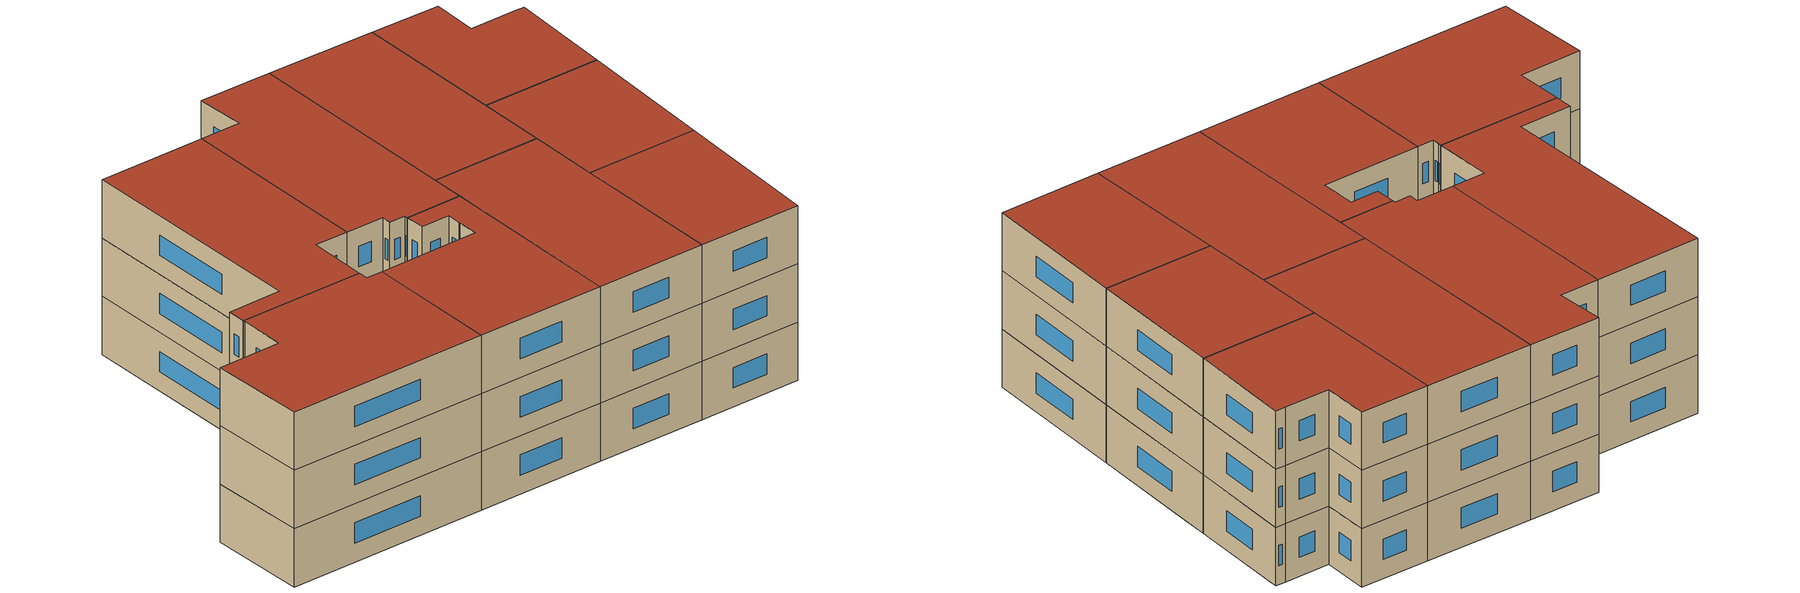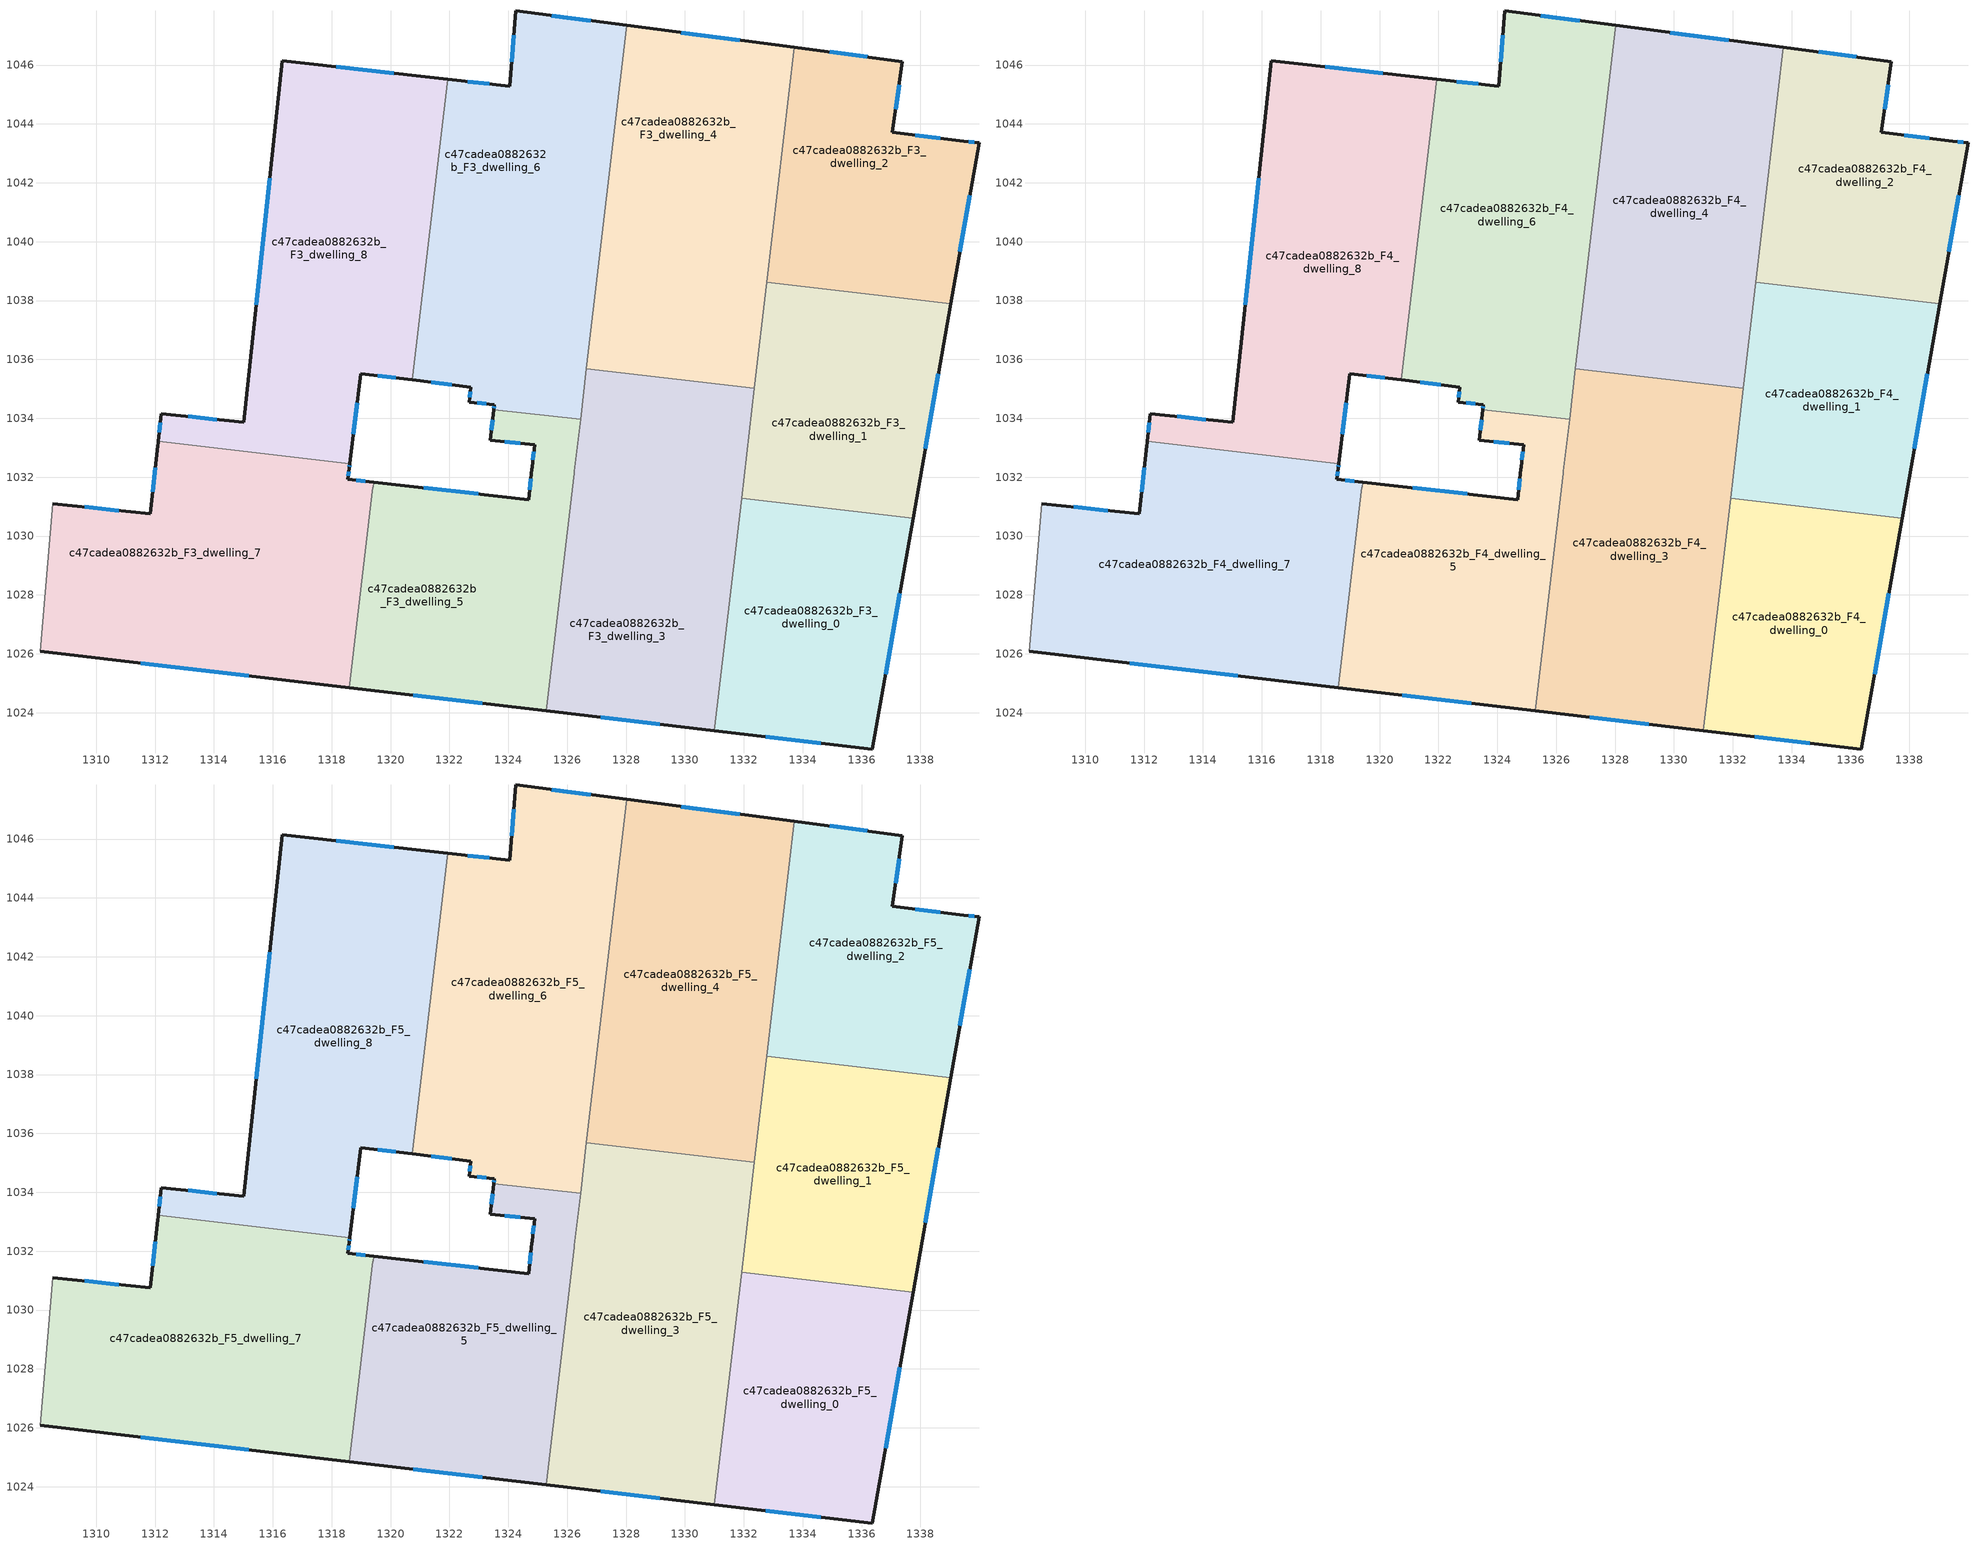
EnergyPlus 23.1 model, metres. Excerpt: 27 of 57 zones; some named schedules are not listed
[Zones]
c47cadea0882632b_F3_dwelling_0
 floor to c47cadea0882632b_F2_dwelling_6 (EU_floor_Construction): 1337.65,1030.04 1336.47,1023.31 1331.38,1026.68 1331.91,1031.17 z9
 floor to c47cadea0882632b_F2_dwelling_5 (EU_floor_Construction): 1336.47,1023.31 1336.37,1022.76 1331,1023.39 1331.38,1026.68 z9
 floor adiabatic (EU_floor_Construction): 1337.75,1030.61 1337.65,1030.04 1331.91,1031.17 1331.92,1031.29 z9
 wall outside (EU_wall_Construction): 1331,1023.39 1336.37,1022.76 1337.75,1030.61 z9:12
 wall to c47cadea0882632b_F3_dwelling_1 (EU_wall_Construction): 1337.75,1030.61 1331.92,1031.29 z9:12
 wall to c47cadea0882632b_F3_dwelling_3 (EU_wall_Construction): 1331.92,1031.29 1331,1023.39 z9:12
 window (EU_Window_Construction): 1336.82,1025.31 1337.3,1028.06 / 1332.74,1023.19 1334.62,1022.97 z9.98:11.02
c47cadea0882632b_F3_dwelling_1
 floor adiabatic (EU_floor_Construction): 1338.81,1036.63 1337.75,1030.61 1331.92,1031.29 1332.4,1035.38 z9
 floor to c47cadea0882632b_F2_dwelling_8 (EU_floor_Construction): 1339.03,1037.89 1338.81,1036.63 1332.4,1035.38 1332.78,1038.62 z9
 wall outside (EU_wall_Construction): 1337.75,1030.61 1339.03,1037.88 z9:12
 wall to c47cadea0882632b_F3_dwelling_2 (EU_wall_Construction): 1339.03,1037.88 1332.78,1038.62 z9:12
 wall to c47cadea0882632b_F3_dwelling_4 (EU_wall_Construction): 1332.78,1038.62 1332.36,1035.02 z9:12
 wall to c47cadea0882632b_F3_dwelling_3 (EU_wall_Construction): 1332.36,1035.02 1331.92,1031.29 z9:12
 window (EU_Window_Construction): 1338.16,1032.97 1338.61,1035.52 z9.98:11.02
c47cadea0882632b_F3_dwelling_2
 floor to c47cadea0882632b_F2_dwelling_9 (EU_floor_Construction): 1337.39,1046.12 1337.04,1043.72 1339.47,1043.42 1339.99,1043.36 1339.95,1043.13 1332.87,1039.35 1333.52,1044.93 1335.06,1046.43 z9
 floor to c47cadea0882632b_F2_dwelling_8 (EU_floor_Construction): 1339.95,1043.13 1339.03,1037.89 1332.78,1038.62 1332.87,1039.35 z9
 floor to c47cadea0882632b_F2_dwelling_0 (EU_floor_Construction): 1335.06,1046.43 1333.52,1044.93 1333.72,1046.6 z9
 wall outside (EU_wall_Construction): 1339.03,1037.88 1339.99,1043.36 1339.47,1043.42 1337.04,1043.72 1337.39,1046.12 1333.72,1046.6 z9:12
 wall to c47cadea0882632b_F3_dwelling_4 (EU_wall_Construction): 1333.72,1046.6 1332.78,1038.62 z9:12
 window (EU_Window_Construction): 1339.34,1039.67 1339.68,1041.58 / 1336.2,1046.28 1334.91,1046.45 / 1337.15,1044.5 1337.28,1045.34 / 1338.68,1043.52 1337.83,1043.62 / 1339.82,1043.38 1339.64,1043.4 z9.98:11.02
c47cadea0882632b_F3_dwelling_3
 floor to c47cadea0882632b_F2_dwelling_5 (EU_floor_Construction): 1331.38,1026.68 1331,1023.39 1325.29,1024.06 1326.01,1030.23 z9
 floor to c47cadea0882632b_F2_dwelling_6 (EU_floor_Construction): 1331.91,1031.17 1331.38,1026.68 1326.01,1030.23 1326.26,1032.29 z9
 floor to c47cadea0882632b_F2_dwelling_7 (EU_floor_Construction): 1332.36,1035.02 1331.91,1031.17 1326.26,1032.29 1326.48,1034.22 1331.23,1035.15 z9
 floor to c47cadea0882632b_F2_dwelling_8 (EU_floor_Construction): 1331.23,1035.15 1326.48,1034.22 1326.65,1035.69 z9
 wall outside (EU_wall_Construction): 1325.29,1024.06 1331,1023.39 z9:12
 wall to c47cadea0882632b_F3_dwelling_4 (EU_wall_Construction): 1332.36,1035.02 1326.65,1035.69 z9:12
 wall to c47cadea0882632b_F3_dwelling_5 (EU_wall_Construction): 1326.45,1033.96 1326.25,1032.2 1326.24,1032.13 1325.29,1024.06 z9:12
 wall to c47cadea0882632b_F3_dwelling_6 (EU_wall_Construction): 1326.65,1035.69 1326.45,1033.97 z9:12
 window (EU_Window_Construction): 1327.15,1023.85 1329.14,1023.61 z9.98:11.02
c47cadea0882632b_F3_dwelling_4
 floor to c47cadea0882632b_F2_dwelling_0 (EU_floor_Construction): 1333.72,1046.6 1333.52,1044.93 1327,1038.61 1328.02,1047.35 z9
 floor to c47cadea0882632b_F2_dwelling_9 (EU_floor_Construction): 1333.52,1044.93 1332.87,1039.35 1326.7,1036.04 1327,1038.61 z9
 floor adiabatic (EU_floor_Construction): 1332.4,1035.38 1332.36,1035.02 1331.23,1035.15 z9
 floor to c47cadea0882632b_F2_dwelling_8 (EU_floor_Construction): 1332.87,1039.35 1332.4,1035.38 1331.23,1035.15 1326.65,1035.69 1326.7,1036.04 z9
 wall outside (EU_wall_Construction): 1333.72,1046.6 1328.02,1047.35 z9:12
 wall to c47cadea0882632b_F3_dwelling_6 (EU_wall_Construction): 1328.02,1047.35 1326.65,1035.69 z9:12
 window (EU_Window_Construction): 1331.87,1046.84 1329.88,1047.11 z9.98:11.02
c47cadea0882632b_F3_dwelling_5
 floor to c47cadea0882632b_F2_dwelling_4 (EU_floor_Construction): 1322.06,1031.53 1324.66,1024.14 1318.6,1024.85 1319.42,1031.83 z9
 floor to c47cadea0882632b_F2_dwelling_5 (EU_floor_Construction): 1326.01,1030.23 1325.29,1024.06 1324.66,1024.14 1322.06,1031.53 1324.45,1031.27 z9
 floor to c47cadea0882632b_F2_dwelling_6 (EU_floor_Construction): 1326.26,1032.29 1326.01,1030.23 1324.45,1031.27 1324.69,1031.24 1324.8,1032.29 1324.81,1032.33 1324.81,1032.36 1324.83,1032.58 z9
 floor to c47cadea0882632b_F2_dwelling_8 (EU_floor_Construction): 1325.62,1034.06 1323.43,1033.63 1323.5,1034.29 z9
 floor adiabatic (EU_floor_Construction): 1326.45,1033.96 1326.25,1032.2 1326.24,1032.13 1326.26,1032.29 1324.83,1032.58 1324.89,1033.1 1323.39,1033.26 1323.5,1034.29 1323.43,1033.63 1325.62,1034.06 z9
 wall outside (EU_wall_Construction): 1323.5,1034.29 1323.39,1033.26 1324.89,1033.1 1324.81,1032.36 1324.81,1032.33 1324.8,1032.29 1324.69,1031.24 1319.42,1031.83 / 1318.6,1024.85 1325.29,1024.06 z9:12
 wall to c47cadea0882632b_F3_dwelling_6 (EU_wall_Construction): 1326.45,1033.96 1323.5,1034.29 z9:12
 wall to c47cadea0882632b_F3_dwelling_7 (EU_wall_Construction): 1319.42,1031.83 1319.4,1031.66 1318.6,1024.85 z9:12
 window (EU_Window_Construction): 1324.86,1032.86 1324.84,1032.6 / 1323.88,1033.21 1324.4,1033.15 / 1323.46,1033.95 1323.43,1033.6 / 1320.78,1024.59 1323.12,1024.32 / 1322.98,1031.43 1321.14,1031.64 / 1324.77,1031.95 1324.73,1031.58 z9.98:11.02
c47cadea0882632b_F3_dwelling_6
 floor to c47cadea0882632b_F2_dwelling_1 (EU_floor_Construction): 1327.77,1047.38 1322.3,1035.12 1321.08,1035.27 1320.86,1036.38 1321.94,1045.52 1324.04,1045.28 1324.25,1047.84 z9
 floor to c47cadea0882632b_F2_dwelling_9 (EU_floor_Construction): 1327,1038.61 1326.7,1036.04 1323.51,1034.34 1323.52,1034.46 1322.8,1034.54 z9
 floor to c47cadea0882632b_F2_dwelling_2 (EU_floor_Construction): 1320.86,1036.38 1321.08,1035.27 1320.74,1035.31 z9
 floor to c47cadea0882632b_F2_dwelling_8 (EU_floor_Construction): 1326.7,1036.04 1326.48,1034.22 1325.62,1034.06 1323.5,1034.29 1323.51,1034.34 z9
 floor to c47cadea0882632b_F2_dwelling_0 (EU_floor_Construction): 1328.02,1047.35 1327,1038.61 1322.8,1034.54 1322.67,1034.55 1322.73,1035.06 1322.3,1035.12 1327.77,1047.38 z9
 floor adiabatic (EU_floor_Construction): 1326.48,1034.22 1326.45,1033.97 1325.62,1034.06 z9
 wall outside (EU_wall_Construction): 1328.02,1047.35 1324.25,1047.84 1324.04,1045.28 1321.94,1045.52 / 1320.74,1035.31 1322.73,1035.06 1322.67,1034.55 1323.52,1034.46 1323.5,1034.29 z9:12
 wall to c47cadea0882632b_F3_dwelling_8 (EU_wall_Construction): 1321.94,1045.52 1320.74,1035.31 z9:12
 window (EU_Window_Construction): 1324.18,1047.01 1324.11,1046.11 / 1326.8,1047.51 1325.48,1047.68 / 1323.51,1034.41 1323.51,1034.34 / 1322.95,1034.52 1323.24,1034.49 / 1322.71,1034.9 1322.69,1034.72 / 1321.39,1035.23 1322.08,1035.14 / 1323.36,1045.36 1322.62,1045.44 z9.98:11.02
c47cadea0882632b_F3_dwelling_7
 floor to c47cadea0882632b_F2_dwelling_3 (EU_floor_Construction): 1318.61,1032.45 1318.41,1030.82 1311.88,1025.64 1308.09,1026.08 1308.53,1031.1 1311.84,1030.75 1312.1,1033.18 1312.11,1033.22 z9
 floor to c47cadea0882632b_F2_dwelling_4 (EU_floor_Construction): 1319.42,1031.83 1318.6,1024.85 1311.88,1025.64 1318.42,1030.83 1318.55,1031.92 z9
 wall outside (EU_wall_Construction): 1312.11,1033.22 1312.1,1033.17 1312.09,1033.07 1311.84,1030.75 1308.53,1031.1 / 1319.42,1031.83 1318.55,1031.92 1318.6,1032.3 1318.61,1032.45 / 1308.09,1026.08 1318.6,1024.85 z9:12
 wall to c47cadea0882632b_F3_dwelling_8 (EU_wall_Construction): 1318.61,1032.45 1312.11,1033.22 z9:12
 wall adiabatic (EU_wall_Construction): 1308.53,1031.1 1308.09,1026.08 z9:12
 window (EU_Window_Construction): 1318.6,1032.35 1318.61,1032.41 / 1318.57,1032.05 1318.58,1032.18 / 1319.14,1031.86 1318.83,1031.89 / 1311.51,1025.68 1315.18,1025.25 / 1310.76,1030.87 1309.61,1030.99 / 1312.01,1032.32 1311.92,1031.51 z9.98:11.02
c47cadea0882632b_F3_dwelling_8
 floor to c47cadea0882632b_F2_dwelling_2 (EU_floor_Construction): 1319.06,1045.84 1320.86,1036.38 1320.74,1035.31 1318.99,1035.52 1318.73,1033.39 1314.98,1033.59 1315.01,1033.87 1316.32,1046.15 z9
 floor to c47cadea0882632b_F2_dwelling_1 (EU_floor_Construction): 1321.94,1045.52 1320.86,1036.38 1319.06,1045.84 z9
 floor to c47cadea0882632b_F2_dwelling_3 (EU_floor_Construction): 1318.73,1033.39 1318.61,1032.45 1312.11,1033.22 1312.21,1034.16 1315.01,1033.86 1314.98,1033.59 z9
 wall outside (EU_wall_Construction): 1321.94,1045.52 1316.32,1046.15 1315.01,1033.86 1312.21,1034.16 1312.11,1033.22 / 1318.61,1032.45 1318.99,1035.52 1320.74,1035.31 z9:12
 window (EU_Window_Construction): 1314.1,1033.96 1313.12,1034.06 / 1315.89,1042.16 1315.44,1037.86 / 1320.11,1045.73 1318.15,1045.95 / 1319.56,1035.45 1320.17,1035.38 / 1318.74,1033.45 1318.87,1034.52 / 1312.18,1033.86 1312.14,1033.52 z9.98:11.02
c47cadea0882632b_F4_dwelling_0
 floor to c47cadea0882632b_F3_dwelling_0 (EU_floor_Construction): 1337.75,1030.61 1336.37,1022.76 1331,1023.39 1331.92,1031.29 z12
 wall outside (EU_wall_Construction): 1331,1023.39 1336.37,1022.76 1337.75,1030.61 z12:15
 wall to c47cadea0882632b_F4_dwelling_1 (EU_wall_Construction): 1337.75,1030.61 1331.92,1031.29 z12:15
 wall to c47cadea0882632b_F4_dwelling_3 (EU_wall_Construction): 1331.92,1031.29 1331,1023.39 z12:15
 window (EU_Window_Construction): 1336.82,1025.31 1337.3,1028.06 / 1332.74,1023.19 1334.62,1022.97 z12.98:14.02
c47cadea0882632b_F4_dwelling_1
 floor to c47cadea0882632b_F3_dwelling_1 (EU_floor_Construction): 1339.03,1037.88 1337.75,1030.61 1331.92,1031.29 1332.78,1038.62 z12
 wall outside (EU_wall_Construction): 1337.75,1030.61 1339.03,1037.88 z12:15
 wall to c47cadea0882632b_F4_dwelling_2 (EU_wall_Construction): 1339.03,1037.88 1332.78,1038.62 z12:15
 wall to c47cadea0882632b_F4_dwelling_4 (EU_wall_Construction): 1332.78,1038.62 1332.36,1035.02 z12:15
 wall to c47cadea0882632b_F4_dwelling_3 (EU_wall_Construction): 1332.36,1035.02 1331.92,1031.29 z12:15
 window (EU_Window_Construction): 1338.16,1032.97 1338.61,1035.52 z12.98:14.02
c47cadea0882632b_F4_dwelling_2
 floor to c47cadea0882632b_F3_dwelling_2 (EU_floor_Construction): 1337.39,1046.12 1337.04,1043.72 1339.47,1043.42 1339.99,1043.36 1339.03,1037.88 1332.78,1038.62 1333.72,1046.6 z12
 wall outside (EU_wall_Construction): 1339.03,1037.88 1339.99,1043.36 1339.47,1043.42 1337.04,1043.72 1337.39,1046.12 1333.72,1046.6 z12:15
 wall to c47cadea0882632b_F4_dwelling_4 (EU_wall_Construction): 1333.72,1046.6 1332.78,1038.62 z12:15
 window (EU_Window_Construction): 1339.34,1039.67 1339.68,1041.58 / 1336.2,1046.28 1334.91,1046.45 / 1337.15,1044.5 1337.28,1045.34 / 1338.68,1043.52 1337.83,1043.62 / 1339.82,1043.38 1339.64,1043.4 z12.98:14.02
c47cadea0882632b_F4_dwelling_3
 floor to c47cadea0882632b_F3_dwelling_3 (EU_floor_Construction): 1332.36,1035.02 1331,1023.39 1325.29,1024.06 1326.65,1035.69 z12
 wall outside (EU_wall_Construction): 1325.29,1024.06 1331,1023.39 z12:15
 wall to c47cadea0882632b_F4_dwelling_4 (EU_wall_Construction): 1332.36,1035.02 1326.65,1035.69 z12:15
 wall to c47cadea0882632b_F4_dwelling_5 (EU_wall_Construction): 1326.45,1033.96 1326.25,1032.2 1326.24,1032.13 1325.29,1024.06 z12:15
 wall to c47cadea0882632b_F4_dwelling_6 (EU_wall_Construction): 1326.65,1035.69 1326.45,1033.97 z12:15
 window (EU_Window_Construction): 1327.15,1023.85 1329.14,1023.61 z12.98:14.02
c47cadea0882632b_F4_dwelling_4
 floor to c47cadea0882632b_F3_dwelling_4 (EU_floor_Construction): 1333.72,1046.6 1332.36,1035.02 1326.65,1035.69 1328.02,1047.35 z12
 wall outside (EU_wall_Construction): 1333.72,1046.6 1328.02,1047.35 z12:15
 wall to c47cadea0882632b_F4_dwelling_6 (EU_wall_Construction): 1328.02,1047.35 1326.65,1035.69 z12:15
 window (EU_Window_Construction): 1331.87,1046.84 1329.88,1047.11 z12.98:14.02
c47cadea0882632b_F4_dwelling_5
 floor to c47cadea0882632b_F3_dwelling_5 (EU_floor_Construction): 1326.45,1033.96 1326.25,1032.2 1326.24,1032.13 1325.29,1024.06 1318.6,1024.85 1319.42,1031.83 1324.69,1031.24 1324.8,1032.29 1324.81,1032.33 1324.81,1032.36 1324.89,1033.1 1323.39,1033.26 1323.5,1034.29 z12
 wall outside (EU_wall_Construction): 1323.5,1034.29 1323.39,1033.26 1324.89,1033.1 1324.81,1032.36 1324.81,1032.33 1324.8,1032.29 1324.69,1031.24 1319.42,1031.83 / 1318.6,1024.85 1325.29,1024.06 z12:15
 wall to c47cadea0882632b_F4_dwelling_6 (EU_wall_Construction): 1326.45,1033.96 1323.5,1034.29 z12:15
 wall to c47cadea0882632b_F4_dwelling_7 (EU_wall_Construction): 1319.42,1031.83 1319.4,1031.66 1318.6,1024.85 z12:15
 window (EU_Window_Construction): 1324.86,1032.86 1324.84,1032.6 / 1323.88,1033.21 1324.4,1033.15 / 1323.46,1033.95 1323.43,1033.6 / 1320.78,1024.59 1323.12,1024.32 / 1322.98,1031.43 1321.14,1031.64 / 1324.77,1031.95 1324.73,1031.58 z12.98:14.02
c47cadea0882632b_F4_dwelling_6
 floor to c47cadea0882632b_F3_dwelling_6 (EU_floor_Construction): 1328.02,1047.35 1326.45,1033.96 1323.5,1034.29 1323.52,1034.46 1322.67,1034.55 1322.73,1035.06 1320.74,1035.31 1321.94,1045.52 1324.04,1045.28 1324.25,1047.84 z12
 wall outside (EU_wall_Construction): 1328.02,1047.35 1324.25,1047.84 1324.04,1045.28 1321.94,1045.52 / 1320.74,1035.31 1322.73,1035.06 1322.67,1034.55 1323.52,1034.46 1323.5,1034.29 z12:15
 wall to c47cadea0882632b_F4_dwelling_8 (EU_wall_Construction): 1321.94,1045.52 1320.74,1035.31 z12:15
 window (EU_Window_Construction): 1324.18,1047.01 1324.11,1046.11 / 1326.8,1047.51 1325.48,1047.68 / 1323.51,1034.41 1323.51,1034.34 / 1322.95,1034.52 1323.24,1034.49 / 1322.71,1034.9 1322.69,1034.72 / 1321.39,1035.23 1322.08,1035.14 / 1323.36,1045.36 1322.62,1045.44 z12.98:14.02
c47cadea0882632b_F4_dwelling_7
 floor to c47cadea0882632b_F3_dwelling_7 (EU_floor_Construction): 1318.61,1032.45 1318.6,1032.3 1318.55,1031.92 1319.42,1031.83 1319.4,1031.66 1318.6,1024.85 1308.09,1026.08 1308.53,1031.1 1311.84,1030.75 1312.09,1033.07 1312.1,1033.17 1312.11,1033.22 z12
 wall outside (EU_wall_Construction): 1312.11,1033.22 1312.1,1033.17 1312.09,1033.07 1311.84,1030.75 1308.53,1031.1 / 1319.42,1031.83 1318.55,1031.92 1318.6,1032.3 1318.61,1032.45 / 1308.09,1026.08 1318.6,1024.85 z12:15
 wall to c47cadea0882632b_F4_dwelling_8 (EU_wall_Construction): 1318.61,1032.45 1312.11,1033.22 z12:15
 wall adiabatic (EU_wall_Construction): 1308.53,1031.1 1308.09,1026.08 z12:15
 window (EU_Window_Construction): 1318.6,1032.35 1318.61,1032.41 / 1318.57,1032.05 1318.58,1032.18 / 1319.14,1031.86 1318.83,1031.89 / 1311.51,1025.68 1315.18,1025.25 / 1310.76,1030.87 1309.61,1030.99 / 1312.01,1032.32 1311.92,1031.51 z12.98:14.02
c47cadea0882632b_F4_dwelling_8
 floor to c47cadea0882632b_F3_dwelling_8 (EU_floor_Construction): 1321.94,1045.52 1320.74,1035.31 1318.99,1035.52 1318.61,1032.45 1312.11,1033.22 1312.21,1034.16 1315.01,1033.86 1316.32,1046.15 z12
 wall outside (EU_wall_Construction): 1321.94,1045.52 1316.32,1046.15 1315.01,1033.86 1312.21,1034.16 1312.11,1033.22 / 1318.61,1032.45 1318.99,1035.52 1320.74,1035.31 z12:15
 window (EU_Window_Construction): 1314.1,1033.96 1313.12,1034.06 / 1315.89,1042.16 1315.44,1037.86 / 1320.11,1045.73 1318.15,1045.95 / 1319.56,1035.45 1320.17,1035.38 / 1318.74,1033.45 1318.87,1034.52 / 1312.18,1033.86 1312.14,1033.52 z12.98:14.02
c47cadea0882632b_F5_dwelling_0
 floor to c47cadea0882632b_F4_dwelling_0 (EU_floor_Construction): 1337.75,1030.61 1336.37,1022.76 1331,1023.39 1331.92,1031.29 z15
 wall outside (EU_wall_Construction): 1331,1023.39 1336.37,1022.76 1337.75,1030.61 z15:18
 wall to c47cadea0882632b_F5_dwelling_1 (EU_wall_Construction): 1337.75,1030.61 1331.92,1031.29 z15:18
 wall to c47cadea0882632b_F5_dwelling_3 (EU_wall_Construction): 1331.92,1031.29 1331,1023.39 z15:18
 window (EU_Window_Construction): 1336.82,1025.31 1337.3,1028.06 / 1332.74,1023.19 1334.62,1022.97 z15.98:17.02
 roof outside (EU_roof_Construction): 1336.37,1022.76 1337.75,1030.61 1331.92,1031.29 1331,1023.39 z18
c47cadea0882632b_F5_dwelling_1
 floor to c47cadea0882632b_F4_dwelling_1 (EU_floor_Construction): 1339.03,1037.88 1337.75,1030.61 1331.92,1031.29 1332.78,1038.62 z15
 wall outside (EU_wall_Construction): 1337.75,1030.61 1339.03,1037.88 z15:18
 wall to c47cadea0882632b_F5_dwelling_2 (EU_wall_Construction): 1339.03,1037.88 1332.78,1038.62 z15:18
 wall to c47cadea0882632b_F5_dwelling_4 (EU_wall_Construction): 1332.78,1038.62 1332.36,1035.02 z15:18
 wall to c47cadea0882632b_F5_dwelling_3 (EU_wall_Construction): 1332.36,1035.02 1331.92,1031.29 z15:18
 window (EU_Window_Construction): 1338.16,1032.97 1338.61,1035.52 z15.98:17.02
 roof outside (EU_roof_Construction): 1337.75,1030.61 1339.03,1037.88 1332.78,1038.62 1331.92,1031.29 z18
c47cadea0882632b_F5_dwelling_2
 floor to c47cadea0882632b_F4_dwelling_2 (EU_floor_Construction): 1337.39,1046.12 1337.04,1043.72 1339.47,1043.42 1339.99,1043.36 1339.03,1037.88 1332.78,1038.62 1333.72,1046.6 z15
 wall outside (EU_wall_Construction): 1339.03,1037.88 1339.99,1043.36 1339.47,1043.42 1337.04,1043.72 1337.39,1046.12 1333.72,1046.6 z15:18
 wall to c47cadea0882632b_F5_dwelling_4 (EU_wall_Construction): 1333.72,1046.6 1332.78,1038.62 z15:18
 window (EU_Window_Construction): 1339.34,1039.67 1339.68,1041.58 / 1336.2,1046.28 1334.91,1046.45 / 1337.15,1044.5 1337.28,1045.34 / 1338.68,1043.52 1337.83,1043.62 / 1339.82,1043.38 1339.64,1043.4 z15.98:17.02
 roof outside (EU_roof_Construction): 1339.03,1037.88 1339.99,1043.36 1339.47,1043.42 1337.04,1043.72 1337.39,1046.12 1333.72,1046.6 1332.78,1038.62 z18
c47cadea0882632b_F5_dwelling_3
 floor to c47cadea0882632b_F4_dwelling_3 (EU_floor_Construction): 1332.36,1035.02 1331,1023.39 1325.29,1024.06 1326.65,1035.69 z15
 wall outside (EU_wall_Construction): 1325.29,1024.06 1331,1023.39 z15:18
 wall to c47cadea0882632b_F5_dwelling_4 (EU_wall_Construction): 1332.36,1035.02 1326.65,1035.69 z15:18
 wall to c47cadea0882632b_F5_dwelling_5 (EU_wall_Construction): 1326.45,1033.96 1326.25,1032.2 1326.24,1032.13 1325.29,1024.06 z15:18
 wall to c47cadea0882632b_F5_dwelling_6 (EU_wall_Construction): 1326.65,1035.69 1326.45,1033.97 z15:18
 window (EU_Window_Construction): 1327.15,1023.85 1329.14,1023.61 z15.98:17.02
 roof outside (EU_roof_Construction): 1331,1023.39 1332.36,1035.02 1326.65,1035.69 1325.29,1024.06 z18
c47cadea0882632b_F5_dwelling_4
 floor to c47cadea0882632b_F4_dwelling_4 (EU_floor_Construction): 1333.72,1046.6 1332.36,1035.02 1326.65,1035.69 1328.02,1047.35 z15
 wall outside (EU_wall_Construction): 1333.72,1046.6 1328.02,1047.35 z15:18
 wall to c47cadea0882632b_F5_dwelling_6 (EU_wall_Construction): 1328.02,1047.35 1326.65,1035.69 z15:18
 window (EU_Window_Construction): 1331.87,1046.84 1329.88,1047.11 z15.98:17.02
 roof outside (EU_roof_Construction): 1332.36,1035.02 1333.72,1046.6 1328.02,1047.35 1326.65,1035.69 z18
c47cadea0882632b_F5_dwelling_5
 floor to c47cadea0882632b_F4_dwelling_5 (EU_floor_Construction): 1326.45,1033.96 1326.25,1032.2 1326.24,1032.13 1325.29,1024.06 1318.6,1024.85 1319.42,1031.83 1324.69,1031.24 1324.8,1032.29 1324.81,1032.33 1324.81,1032.36 1324.89,1033.1 1323.39,1033.26 1323.5,1034.29 z15
 wall outside (EU_wall_Construction): 1323.5,1034.29 1323.39,1033.26 1324.89,1033.1 1324.81,1032.36 1324.81,1032.33 1324.8,1032.29 1324.69,1031.24 1319.42,1031.83 / 1318.6,1024.85 1325.29,1024.06 z15:18
 wall to c47cadea0882632b_F5_dwelling_6 (EU_wall_Construction): 1326.45,1033.96 1323.5,1034.29 z15:18
 wall to c47cadea0882632b_F5_dwelling_7 (EU_wall_Construction): 1319.42,1031.83 1319.4,1031.66 1318.6,1024.85 z15:18
 window (EU_Window_Construction): 1324.86,1032.86 1324.84,1032.6 / 1323.88,1033.21 1324.4,1033.15 / 1323.46,1033.95 1323.43,1033.6 / 1320.78,1024.59 1323.12,1024.32 / 1322.98,1031.43 1321.14,1031.64 / 1324.77,1031.95 1324.73,1031.58 z15.98:17.02
 roof outside (EU_roof_Construction): 1325.29,1024.06 1326.24,1032.13 1326.25,1032.2 1326.45,1033.96 1323.5,1034.29 1323.39,1033.26 1324.89,1033.1 1324.81,1032.36 1324.81,1032.33 1324.8,1032.29 1324.69,1031.24 1319.42,1031.83 1318.6,1024.85 z18
c47cadea0882632b_F5_dwelling_6
 floor to c47cadea0882632b_F4_dwelling_6 (EU_floor_Construction): 1328.02,1047.35 1326.45,1033.96 1323.5,1034.29 1323.52,1034.46 1322.67,1034.55 1322.73,1035.06 1320.74,1035.31 1321.94,1045.52 1324.04,1045.28 1324.25,1047.84 z15
 wall outside (EU_wall_Construction): 1328.02,1047.35 1324.25,1047.84 1324.04,1045.28 1321.94,1045.52 / 1320.74,1035.31 1322.73,1035.06 1322.67,1034.55 1323.52,1034.46 1323.5,1034.29 z15:18
 wall to c47cadea0882632b_F5_dwelling_8 (EU_wall_Construction): 1321.94,1045.52 1320.74,1035.31 z15:18
 window (EU_Window_Construction): 1324.18,1047.01 1324.11,1046.11 / 1326.8,1047.51 1325.48,1047.68 / 1323.51,1034.41 1323.51,1034.34 / 1322.95,1034.52 1323.24,1034.49 / 1322.71,1034.9 1322.69,1034.72 / 1321.39,1035.23 1322.08,1035.14 / 1323.36,1045.36 1322.62,1045.44 z15.98:17.02
 roof outside (EU_roof_Construction): 1326.45,1033.96 1328.02,1047.35 1324.25,1047.84 1324.04,1045.28 1321.94,1045.52 1320.74,1035.31 1322.73,1035.06 1322.67,1034.55 1323.52,1034.46 1323.5,1034.29 z18
c47cadea0882632b_F5_dwelling_7
 floor to c47cadea0882632b_F4_dwelling_7 (EU_floor_Construction): 1318.61,1032.45 1318.6,1032.3 1318.55,1031.92 1319.42,1031.83 1319.4,1031.66 1318.6,1024.85 1308.09,1026.08 1308.53,1031.1 1311.84,1030.75 1312.09,1033.07 1312.1,1033.17 1312.11,1033.22 z15
 wall outside (EU_wall_Construction): 1312.11,1033.22 1312.1,1033.17 1312.09,1033.07 1311.84,1030.75 1308.53,1031.1 / 1319.42,1031.83 1318.55,1031.92 1318.6,1032.3 1318.61,1032.45 / 1308.09,1026.08 1318.6,1024.85 z15:18
 wall to c47cadea0882632b_F5_dwelling_8 (EU_wall_Construction): 1318.61,1032.45 1312.11,1033.22 z15:18
 wall adiabatic (EU_wall_Construction): 1308.53,1031.1 1308.09,1026.08 z15:18
 window (EU_Window_Construction): 1318.6,1032.35 1318.61,1032.41 / 1318.57,1032.05 1318.58,1032.18 / 1319.14,1031.86 1318.83,1031.89 / 1311.51,1025.68 1315.18,1025.25 / 1310.76,1030.87 1309.61,1030.99 / 1312.01,1032.32 1311.92,1031.51 z15.98:17.02
 roof outside (EU_roof_Construction): 1318.6,1024.85 1319.4,1031.66 1319.42,1031.83 1318.55,1031.92 1318.6,1032.3 1318.61,1032.45 1312.11,1033.22 1312.1,1033.17 1312.09,1033.07 1311.84,1030.75 1308.53,1031.1 1308.09,1026.08 z18
c47cadea0882632b_F5_dwelling_8
 floor to c47cadea0882632b_F4_dwelling_8 (EU_floor_Construction): 1321.94,1045.52 1320.74,1035.31 1318.99,1035.52 1318.61,1032.45 1312.11,1033.22 1312.21,1034.16 1315.01,1033.86 1316.32,1046.15 z15
 wall outside (EU_wall_Construction): 1321.94,1045.52 1316.32,1046.15 1315.01,1033.86 1312.21,1034.16 1312.11,1033.22 / 1318.61,1032.45 1318.99,1035.52 1320.74,1035.31 z15:18
 window (EU_Window_Construction): 1314.1,1033.96 1313.12,1034.06 / 1315.89,1042.16 1315.44,1037.86 / 1320.11,1045.73 1318.15,1045.95 / 1319.56,1035.45 1320.17,1035.38 / 1318.74,1033.45 1318.87,1034.52 / 1312.18,1033.86 1312.14,1033.52 z15.98:17.02
 roof outside (EU_roof_Construction): 1320.74,1035.31 1321.94,1045.52 1316.32,1046.15 1315.01,1033.86 1312.21,1034.16 1312.11,1033.22 1318.61,1032.45 1318.99,1035.52 z18
[Building]
EU S2 Campaign: North Axis=0; Terrain=City; Solar Distribution=FullExterior
[Site:Location]
Bologna: Latitude=44.5; Longitude=11.25; Time Zone=1; Elevation=37
[SizingPeriod:WeatherFileDays]
AnnualSizingPeriod: Begin Month=1; Begin Day of Month=1; End Month=12; End Day of Month=31; Day of Week for Start Day=Monday; Use Weather File Daylight Saving Period=No; Use Weather File Rain and Snow Indicators=No
[MATERIAL]
EU_InternalMass_Material: Roughness=MediumRough; Thickness=0.1; Conductivity=1; Density=1800; Specific Heat=900; Thermal Absorptance=0.9; Solar Absorptance=0.7; Visible Absorptance=0.7
[MATERIAL:NOMASS] Roughness=MediumRough; Thermal Absorptance=0.9; Solar Absorptance=0.7; Visible Absorptance=0.7
Name | Thermal Resistance
EU_wall_NoMass | 0.905828
EU_roof_NoMass | 0.37593
EU_floor_NoMass | 0.67114
[WINDOWMATERIAL:SIMPLEGLAZINGSYSTEM]
EU_Window_SimpleGlazing: UFactor=4.52486; Solar Heat Gain Coefficient=0.85; Visible Transmittance=0.85
[CONSTRUCTION]
EU_wall_Construction: EU_wall_NoMass
EU_roof_Construction: EU_roof_NoMass
EU_floor_Construction: EU_floor_NoMass
EU_Window_Construction: EU_Window_SimpleGlazing
EU_InternalMass_Construction: EU_InternalMass_Material
[ZONE] Type=1; Multiplier=1; Ceiling Height=autocalculate; Floor Area=autocalculate; Part of Total Floor Area=Yes
Name | Volume
c47cadea0882632b_F3_dwelling_0; c47cadea0882632b_F4_dwelling_0; c47cadea0882632b_F5_dwelling_0 | 134.486
c47cadea0882632b_F3_dwelling_1; c47cadea0882632b_F4_dwelling_1; c47cadea0882632b_F5_dwelling_1 | 134.504
c47cadea0882632b_F3_dwelling_2; c47cadea0882632b_F4_dwelling_2; c47cadea0882632b_F5_dwelling_2 | 134.492
c47cadea0882632b_F3_dwelling_3; c47cadea0882632b_F4_dwelling_3; c47cadea0882632b_F5_dwelling_3 | 201.712
c47cadea0882632b_F3_dwelling_4; c47cadea0882632b_F4_dwelling_4; c47cadea0882632b_F5_dwelling_4 | 201.71
c47cadea0882632b_F3_dwelling_5; c47cadea0882632b_F4_dwelling_5; c47cadea0882632b_F5_dwelling_5 | 159.6
c47cadea0882632b_F3_dwelling_6; c47cadea0882632b_F4_dwelling_6; c47cadea0882632b_F5_dwelling_6 | 216.132
c47cadea0882632b_F3_dwelling_7; c47cadea0882632b_F4_dwelling_7; c47cadea0882632b_F5_dwelling_7 | 215.908
c47cadea0882632b_F3_dwelling_8; c47cadea0882632b_F4_dwelling_8; c47cadea0882632b_F5_dwelling_8 | 215.295
[INTERNALMASS] Construction=EU_InternalMass_Construction
Name | Zone or ZoneList | Surface Area
c47cadea0882632b_F3_dwelling_0_EU_InternalMass | c47cadea0882632b_F3_dwelling_0 | 44.8286
c47cadea0882632b_F3_dwelling_1_EU_InternalMass | c47cadea0882632b_F3_dwelling_1 | 44.8347
c47cadea0882632b_F3_dwelling_2_EU_InternalMass | c47cadea0882632b_F3_dwelling_2 | 44.8308
c47cadea0882632b_F3_dwelling_3_EU_InternalMass | c47cadea0882632b_F3_dwelling_3 | 67.2369
c47cadea0882632b_F3_dwelling_4_EU_InternalMass | c47cadea0882632b_F3_dwelling_4 | 67.2368
c47cadea0882632b_F3_dwelling_5_EU_InternalMass | c47cadea0882632b_F3_dwelling_5 | 53.1996
c47cadea0882632b_F3_dwelling_6_EU_InternalMass | c47cadea0882632b_F3_dwelling_6 | 72.0431
c47cadea0882632b_F3_dwelling_7_EU_InternalMass | c47cadea0882632b_F3_dwelling_7 | 71.968
c47cadea0882632b_F3_dwelling_8_EU_InternalMass | c47cadea0882632b_F3_dwelling_8 | 71.7635
c47cadea0882632b_F4_dwelling_0_EU_InternalMass | c47cadea0882632b_F4_dwelling_0 | 44.8286
c47cadea0882632b_F4_dwelling_1_EU_InternalMass | c47cadea0882632b_F4_dwelling_1 | 44.8347
c47cadea0882632b_F4_dwelling_2_EU_InternalMass | c47cadea0882632b_F4_dwelling_2 | 44.8308
c47cadea0882632b_F4_dwelling_3_EU_InternalMass | c47cadea0882632b_F4_dwelling_3 | 67.2369
c47cadea0882632b_F4_dwelling_4_EU_InternalMass | c47cadea0882632b_F4_dwelling_4 | 67.2368
c47cadea0882632b_F4_dwelling_5_EU_InternalMass | c47cadea0882632b_F4_dwelling_5 | 53.1996
c47cadea0882632b_F4_dwelling_6_EU_InternalMass | c47cadea0882632b_F4_dwelling_6 | 72.0431
c47cadea0882632b_F4_dwelling_7_EU_InternalMass | c47cadea0882632b_F4_dwelling_7 | 71.968
c47cadea0882632b_F4_dwelling_8_EU_InternalMass | c47cadea0882632b_F4_dwelling_8 | 71.7635
c47cadea0882632b_F5_dwelling_0_EU_InternalMass | c47cadea0882632b_F5_dwelling_0 | 44.8286
c47cadea0882632b_F5_dwelling_1_EU_InternalMass | c47cadea0882632b_F5_dwelling_1 | 44.8347
c47cadea0882632b_F5_dwelling_2_EU_InternalMass | c47cadea0882632b_F5_dwelling_2 | 44.8308
c47cadea0882632b_F5_dwelling_3_EU_InternalMass | c47cadea0882632b_F5_dwelling_3 | 67.2369
c47cadea0882632b_F5_dwelling_4_EU_InternalMass | c47cadea0882632b_F5_dwelling_4 | 67.2368
c47cadea0882632b_F5_dwelling_5_EU_InternalMass | c47cadea0882632b_F5_dwelling_5 | 53.1996
c47cadea0882632b_F5_dwelling_6_EU_InternalMass | c47cadea0882632b_F5_dwelling_6 | 72.0431
c47cadea0882632b_F5_dwelling_7_EU_InternalMass | c47cadea0882632b_F5_dwelling_7 | 71.968
c47cadea0882632b_F5_dwelling_8_EU_InternalMass | c47cadea0882632b_F5_dwelling_8 | 71.7635
[OTHEREQUIPMENT] Fuel Type=Electricity; Design Level Calculation Method=Watts/Area; Power per Zone Floor Area=1; Fraction Latent=0; Fraction Radiant=0; Fraction Lost=0; Carbon Dioxide Generation Rate=0; EndUse Subcategory=EU_Step8_InternalGains
Name | Zone or ZoneList or Space or SpaceList | Schedule
EU_Step8_InternalGain_c47cadea0882632b_F3_dwelling_0_f000 | c47cadea0882632b_F3_dwelling_0 | EU_Step8_GainSchedule_c47cadea0882632b_F3_dwelling_0_f000
EU_Step8_InternalGain_c47cadea0882632b_F3_dwelling_1_f000 | c47cadea0882632b_F3_dwelling_1 | EU_Step8_GainSchedule_c47cadea0882632b_F3_dwelling_1_f000
EU_Step8_InternalGain_c47cadea0882632b_F3_dwelling_2_f000 | c47cadea0882632b_F3_dwelling_2 | EU_Step8_GainSchedule_c47cadea0882632b_F3_dwelling_2_f000
EU_Step8_InternalGain_c47cadea0882632b_F3_dwelling_3_f000 | c47cadea0882632b_F3_dwelling_3 | EU_Step8_GainSchedule_c47cadea0882632b_F3_dwelling_3_f000
EU_Step8_InternalGain_c47cadea0882632b_F3_dwelling_4_f000 | c47cadea0882632b_F3_dwelling_4 | EU_Step8_GainSchedule_c47cadea0882632b_F3_dwelling_4_f000
EU_Step8_InternalGain_c47cadea0882632b_F3_dwelling_5_f000 | c47cadea0882632b_F3_dwelling_5 | EU_Step8_GainSchedule_c47cadea0882632b_F3_dwelling_5_f000
EU_Step8_InternalGain_c47cadea0882632b_F3_dwelling_6_f000 | c47cadea0882632b_F3_dwelling_6 | EU_Step8_GainSchedule_c47cadea0882632b_F3_dwelling_6_f000
EU_Step8_InternalGain_c47cadea0882632b_F3_dwelling_7_f000 | c47cadea0882632b_F3_dwelling_7 | EU_Step8_GainSchedule_c47cadea0882632b_F3_dwelling_7_f000
EU_Step8_InternalGain_c47cadea0882632b_F3_dwelling_8_f000 | c47cadea0882632b_F3_dwelling_8 | EU_Step8_GainSchedule_c47cadea0882632b_F3_dwelling_8_f000
EU_Step8_InternalGain_c47cadea0882632b_F4_dwelling_0_f000 | c47cadea0882632b_F4_dwelling_0 | EU_Step8_GainSchedule_c47cadea0882632b_F4_dwelling_0_f000
EU_Step8_InternalGain_c47cadea0882632b_F4_dwelling_1_f000 | c47cadea0882632b_F4_dwelling_1 | EU_Step8_GainSchedule_c47cadea0882632b_F4_dwelling_1_f000
EU_Step8_InternalGain_c47cadea0882632b_F4_dwelling_2_f000 | c47cadea0882632b_F4_dwelling_2 | EU_Step8_GainSchedule_c47cadea0882632b_F4_dwelling_2_f000
EU_Step8_InternalGain_c47cadea0882632b_F4_dwelling_3_f000 | c47cadea0882632b_F4_dwelling_3 | EU_Step8_GainSchedule_c47cadea0882632b_F4_dwelling_3_f000
EU_Step8_InternalGain_c47cadea0882632b_F4_dwelling_4_f000 | c47cadea0882632b_F4_dwelling_4 | EU_Step8_GainSchedule_c47cadea0882632b_F4_dwelling_4_f000
EU_Step8_InternalGain_c47cadea0882632b_F4_dwelling_5_f000 | c47cadea0882632b_F4_dwelling_5 | EU_Step8_GainSchedule_c47cadea0882632b_F4_dwelling_5_f000
EU_Step8_InternalGain_c47cadea0882632b_F4_dwelling_6_f000 | c47cadea0882632b_F4_dwelling_6 | EU_Step8_GainSchedule_c47cadea0882632b_F4_dwelling_6_f000
EU_Step8_InternalGain_c47cadea0882632b_F4_dwelling_7_f000 | c47cadea0882632b_F4_dwelling_7 | EU_Step8_GainSchedule_c47cadea0882632b_F4_dwelling_7_f000
EU_Step8_InternalGain_c47cadea0882632b_F4_dwelling_8_f000 | c47cadea0882632b_F4_dwelling_8 | EU_Step8_GainSchedule_c47cadea0882632b_F4_dwelling_8_f000
EU_Step8_InternalGain_c47cadea0882632b_F5_dwelling_0_f000 | c47cadea0882632b_F5_dwelling_0 | EU_Step8_GainSchedule_c47cadea0882632b_F5_dwelling_0_f000
EU_Step8_InternalGain_c47cadea0882632b_F5_dwelling_1_f000 | c47cadea0882632b_F5_dwelling_1 | EU_Step8_GainSchedule_c47cadea0882632b_F5_dwelling_1_f000
EU_Step8_InternalGain_c47cadea0882632b_F5_dwelling_2_f000 | c47cadea0882632b_F5_dwelling_2 | EU_Step8_GainSchedule_c47cadea0882632b_F5_dwelling_2_f000
EU_Step8_InternalGain_c47cadea0882632b_F5_dwelling_3_f000 | c47cadea0882632b_F5_dwelling_3 | EU_Step8_GainSchedule_c47cadea0882632b_F5_dwelling_3_f000
EU_Step8_InternalGain_c47cadea0882632b_F5_dwelling_4_f000 | c47cadea0882632b_F5_dwelling_4 | EU_Step8_GainSchedule_c47cadea0882632b_F5_dwelling_4_f000
EU_Step8_InternalGain_c47cadea0882632b_F5_dwelling_5_f000 | c47cadea0882632b_F5_dwelling_5 | EU_Step8_GainSchedule_c47cadea0882632b_F5_dwelling_5_f000
EU_Step8_InternalGain_c47cadea0882632b_F5_dwelling_6_f000 | c47cadea0882632b_F5_dwelling_6 | EU_Step8_GainSchedule_c47cadea0882632b_F5_dwelling_6_f000
EU_Step8_InternalGain_c47cadea0882632b_F5_dwelling_7_f000 | c47cadea0882632b_F5_dwelling_7 | EU_Step8_GainSchedule_c47cadea0882632b_F5_dwelling_7_f000
EU_Step8_InternalGain_c47cadea0882632b_F5_dwelling_8_f000 | c47cadea0882632b_F5_dwelling_8 | EU_Step8_GainSchedule_c47cadea0882632b_F5_dwelling_8_f000
[ZONEVENTILATION:DESIGNFLOWRATE] Schedule=EU_AlwaysOn; Design Flow Rate Calculation Method=AirChanges/Hour; Air Changes per Hour=0.73129; Ventilation Type=Natural; Fan Pressure Rise=0; Fan Total Efficiency=1; Constant Term Coefficient=1; Temperature Term Coefficient=0; Velocity Term Coefficient=0; Velocity Squared Term Coefficient=0; Minimum Indoor Temperature=-100; Maximum Indoor Temperature=100; Delta Temperature=-100; Minimum Outdoor Temperature=-100; Maximum Outdoor Temperature=100; Maximum Wind Speed=40
Name | Zone or ZoneList or Space or SpaceList
EU_ConstantAir_c47cadea0882632b_F3_dwelling_0 | c47cadea0882632b_F3_dwelling_0
EU_ConstantAir_c47cadea0882632b_F3_dwelling_1 | c47cadea0882632b_F3_dwelling_1
EU_ConstantAir_c47cadea0882632b_F3_dwelling_2 | c47cadea0882632b_F3_dwelling_2
EU_ConstantAir_c47cadea0882632b_F3_dwelling_3 | c47cadea0882632b_F3_dwelling_3
EU_ConstantAir_c47cadea0882632b_F3_dwelling_4 | c47cadea0882632b_F3_dwelling_4
EU_ConstantAir_c47cadea0882632b_F3_dwelling_5 | c47cadea0882632b_F3_dwelling_5
EU_ConstantAir_c47cadea0882632b_F3_dwelling_6 | c47cadea0882632b_F3_dwelling_6
EU_ConstantAir_c47cadea0882632b_F3_dwelling_7 | c47cadea0882632b_F3_dwelling_7
EU_ConstantAir_c47cadea0882632b_F3_dwelling_8 | c47cadea0882632b_F3_dwelling_8
EU_ConstantAir_c47cadea0882632b_F4_dwelling_0 | c47cadea0882632b_F4_dwelling_0
EU_ConstantAir_c47cadea0882632b_F4_dwelling_1 | c47cadea0882632b_F4_dwelling_1
EU_ConstantAir_c47cadea0882632b_F4_dwelling_2 | c47cadea0882632b_F4_dwelling_2
EU_ConstantAir_c47cadea0882632b_F4_dwelling_3 | c47cadea0882632b_F4_dwelling_3
EU_ConstantAir_c47cadea0882632b_F4_dwelling_4 | c47cadea0882632b_F4_dwelling_4
EU_ConstantAir_c47cadea0882632b_F4_dwelling_5 | c47cadea0882632b_F4_dwelling_5
EU_ConstantAir_c47cadea0882632b_F4_dwelling_6 | c47cadea0882632b_F4_dwelling_6
EU_ConstantAir_c47cadea0882632b_F4_dwelling_7 | c47cadea0882632b_F4_dwelling_7
EU_ConstantAir_c47cadea0882632b_F4_dwelling_8 | c47cadea0882632b_F4_dwelling_8
EU_ConstantAir_c47cadea0882632b_F5_dwelling_0 | c47cadea0882632b_F5_dwelling_0
EU_ConstantAir_c47cadea0882632b_F5_dwelling_1 | c47cadea0882632b_F5_dwelling_1
EU_ConstantAir_c47cadea0882632b_F5_dwelling_2 | c47cadea0882632b_F5_dwelling_2
EU_ConstantAir_c47cadea0882632b_F5_dwelling_3 | c47cadea0882632b_F5_dwelling_3
EU_ConstantAir_c47cadea0882632b_F5_dwelling_4 | c47cadea0882632b_F5_dwelling_4
EU_ConstantAir_c47cadea0882632b_F5_dwelling_5 | c47cadea0882632b_F5_dwelling_5
EU_ConstantAir_c47cadea0882632b_F5_dwelling_6 | c47cadea0882632b_F5_dwelling_6
EU_ConstantAir_c47cadea0882632b_F5_dwelling_7 | c47cadea0882632b_F5_dwelling_7
EU_ConstantAir_c47cadea0882632b_F5_dwelling_8 | c47cadea0882632b_F5_dwelling_8
[HVACTEMPLATE:ZONE:IDEALLOADSAIRSYSTEM] System Availability Schedule=EU_AlwaysOn; Maximum Heating Supply Air Temperature=50; Minimum Cooling Supply Air Temperature=13; Maximum Heating Supply Air Humidity Ratio=0.0156; Minimum Cooling Supply Air Humidity Ratio=0.0077; Heating Limit=NoLimit; Cooling Limit=NoLimit; Heating Availability Schedule=EU_AlwaysOn; Cooling Availability Schedule=EU_CoolingOff; Dehumidification Control Type=ConstantSensibleHeatRatio; Cooling Sensible Heat Ratio=0.7; Dehumidification Setpoint=60; Humidification Control Type=None; Humidification Setpoint=30; Outdoor Air Method=None; Outdoor Air Flow Rate per Person=0.00944; Outdoor Air Flow Rate per Zone Floor Area=0; Outdoor Air Flow Rate per Zone=0; Demand Controlled Ventilation Type=None; Outdoor Air Economizer Type=NoEconomizer; Heat Recovery Type=None; Sensible Heat Recovery Effectiveness=0.7; Latent Heat Recovery Effectiveness=0.65
Name | Template Thermostat
c47cadea0882632b_F3_dwelling_0 | EU_HeatOnly_c47cadea0882632b_F3_dwelling_0
c47cadea0882632b_F3_dwelling_1 | EU_HeatOnly_c47cadea0882632b_F3_dwelling_1
c47cadea0882632b_F3_dwelling_2 | EU_HeatOnly_c47cadea0882632b_F3_dwelling_2
c47cadea0882632b_F3_dwelling_3 | EU_HeatOnly_c47cadea0882632b_F3_dwelling_3
c47cadea0882632b_F3_dwelling_4 | EU_HeatOnly_c47cadea0882632b_F3_dwelling_4
c47cadea0882632b_F3_dwelling_5 | EU_HeatOnly_c47cadea0882632b_F3_dwelling_5
c47cadea0882632b_F3_dwelling_6 | EU_HeatOnly_c47cadea0882632b_F3_dwelling_6
c47cadea0882632b_F3_dwelling_7 | EU_HeatOnly_c47cadea0882632b_F3_dwelling_7
c47cadea0882632b_F3_dwelling_8 | EU_HeatOnly_c47cadea0882632b_F3_dwelling_8
c47cadea0882632b_F4_dwelling_0 | EU_HeatOnly_c47cadea0882632b_F4_dwelling_0
c47cadea0882632b_F4_dwelling_1 | EU_HeatOnly_c47cadea0882632b_F4_dwelling_1
c47cadea0882632b_F4_dwelling_2 | EU_HeatOnly_c47cadea0882632b_F4_dwelling_2
c47cadea0882632b_F4_dwelling_3 | EU_HeatOnly_c47cadea0882632b_F4_dwelling_3
c47cadea0882632b_F4_dwelling_4 | EU_HeatOnly_c47cadea0882632b_F4_dwelling_4
c47cadea0882632b_F4_dwelling_5 | EU_HeatOnly_c47cadea0882632b_F4_dwelling_5
c47cadea0882632b_F4_dwelling_6 | EU_HeatOnly_c47cadea0882632b_F4_dwelling_6
c47cadea0882632b_F4_dwelling_7 | EU_HeatOnly_c47cadea0882632b_F4_dwelling_7
c47cadea0882632b_F4_dwelling_8 | EU_HeatOnly_c47cadea0882632b_F4_dwelling_8
c47cadea0882632b_F5_dwelling_0 | EU_HeatOnly_c47cadea0882632b_F5_dwelling_0
c47cadea0882632b_F5_dwelling_1 | EU_HeatOnly_c47cadea0882632b_F5_dwelling_1
c47cadea0882632b_F5_dwelling_2 | EU_HeatOnly_c47cadea0882632b_F5_dwelling_2
c47cadea0882632b_F5_dwelling_3 | EU_HeatOnly_c47cadea0882632b_F5_dwelling_3
c47cadea0882632b_F5_dwelling_4 | EU_HeatOnly_c47cadea0882632b_F5_dwelling_4
c47cadea0882632b_F5_dwelling_5 | EU_HeatOnly_c47cadea0882632b_F5_dwelling_5
c47cadea0882632b_F5_dwelling_6 | EU_HeatOnly_c47cadea0882632b_F5_dwelling_6
c47cadea0882632b_F5_dwelling_7 | EU_HeatOnly_c47cadea0882632b_F5_dwelling_7
c47cadea0882632b_F5_dwelling_8 | EU_HeatOnly_c47cadea0882632b_F5_dwelling_8
[SIZING:ZONE] Zone Cooling Design Supply Air Temperature Input Method=SupplyAirTemperature; Zone Cooling Design Supply Air Temperature=13; Zone Heating Design Supply Air Temperature Input Method=SupplyAirTemperature; Zone Heating Design Supply Air Temperature=50; Zone Cooling Design Supply Air Humidity Ratio=0.008; Zone Heating Design Supply Air Humidity Ratio=0.008; Cooling Design Air Flow Method=DesignDay; Cooling Design Air Flow Rate=0; Cooling Minimum Air Flow per Zone Floor Area=0.000762; Cooling Minimum Air Flow=0; Cooling Minimum Air Flow Fraction=0.2; Heating Design Air Flow Method=DesignDay; Heating Design Air Flow Rate=0; Heating Maximum Air Flow per Zone Floor Area=0.002032; Heating Maximum Air Flow=0.141576; Heating Maximum Air Flow Fraction=0.3; Account for Dedicated Outdoor Air System=No; Dedicated Outdoor Air System Control Strategy=NeutralSupplyAir; Dedicated Outdoor Air Low Setpoint Temperature for Design=autosize; Dedicated Outdoor Air High Setpoint Temperature for Design=autosize; Zone Load Sizing Method=Sensible Load Only No Latent Load; Zone Latent Cooling Design Supply Air Humidity Ratio Input Method=HumidityRatioDifference; Zone Cooling Design Supply Air Humidity Ratio Difference=0.005; Zone Latent Heating Design Supply Air Humidity Ratio Input Method=HumidityRatioDifference; Zone Humidification Design Supply Air Humidity Ratio Difference=0.005
c47cadea0882632b_F3_dwelling_0; c47cadea0882632b_F3_dwelling_1; c47cadea0882632b_F3_dwelling_2; c47cadea0882632b_F3_dwelling_3; c47cadea0882632b_F3_dwelling_4; c47cadea0882632b_F3_dwelling_5; c47cadea0882632b_F3_dwelling_6; c47cadea0882632b_F3_dwelling_7; c47cadea0882632b_F3_dwelling_8; c47cadea0882632b_F4_dwelling_0; c47cadea0882632b_F4_dwelling_1; c47cadea0882632b_F4_dwelling_2; c47cadea0882632b_F4_dwelling_3; c47cadea0882632b_F4_dwelling_4; c47cadea0882632b_F4_dwelling_5; c47cadea0882632b_F4_dwelling_6; c47cadea0882632b_F4_dwelling_7; c47cadea0882632b_F4_dwelling_8; c47cadea0882632b_F5_dwelling_0; c47cadea0882632b_F5_dwelling_1; c47cadea0882632b_F5_dwelling_2; c47cadea0882632b_F5_dwelling_3; c47cadea0882632b_F5_dwelling_4; c47cadea0882632b_F5_dwelling_5; c47cadea0882632b_F5_dwelling_6; c47cadea0882632b_F5_dwelling_7; c47cadea0882632b_F5_dwelling_8
[SCHEDULE:FILE] Column Number=1; Rows to Skip at Top=0; Number of Hours of Data=8760; Column Separator=Comma; Interpolate to Timestep=No; Minutes per Item=60; Adjust Schedule for Daylight Savings=Yes
Name | File
EU_Step8_GainSchedule_c47cadea0882632b_F3_dwelling_0_f000 | ../../schedules/c47cadea0882632b/c47cadea0882632b_F3_dwelling_0_f000_gain.csv
EU_Step8_GainSchedule_c47cadea0882632b_F3_dwelling_1_f000 | ../../schedules/c47cadea0882632b/c47cadea0882632b_F3_dwelling_1_f000_gain.csv
EU_Step8_GainSchedule_c47cadea0882632b_F3_dwelling_2_f000 | ../../schedules/c47cadea0882632b/c47cadea0882632b_F3_dwelling_2_f000_gain.csv
EU_Step8_GainSchedule_c47cadea0882632b_F3_dwelling_3_f000 | ../../schedules/c47cadea0882632b/c47cadea0882632b_F3_dwelling_3_f000_gain.csv
EU_Step8_GainSchedule_c47cadea0882632b_F3_dwelling_4_f000 | ../../schedules/c47cadea0882632b/c47cadea0882632b_F3_dwelling_4_f000_gain.csv
EU_Step8_GainSchedule_c47cadea0882632b_F3_dwelling_5_f000 | ../../schedules/c47cadea0882632b/c47cadea0882632b_F3_dwelling_5_f000_gain.csv
EU_Step8_GainSchedule_c47cadea0882632b_F3_dwelling_6_f000 | ../../schedules/c47cadea0882632b/c47cadea0882632b_F3_dwelling_6_f000_gain.csv
EU_Step8_GainSchedule_c47cadea0882632b_F3_dwelling_7_f000 | ../../schedules/c47cadea0882632b/c47cadea0882632b_F3_dwelling_7_f000_gain.csv
EU_Step8_GainSchedule_c47cadea0882632b_F3_dwelling_8_f000 | ../../schedules/c47cadea0882632b/c47cadea0882632b_F3_dwelling_8_f000_gain.csv
EU_Step8_GainSchedule_c47cadea0882632b_F4_dwelling_0_f000 | ../../schedules/c47cadea0882632b/c47cadea0882632b_F4_dwelling_0_f000_gain.csv
EU_Step8_GainSchedule_c47cadea0882632b_F4_dwelling_1_f000 | ../../schedules/c47cadea0882632b/c47cadea0882632b_F4_dwelling_1_f000_gain.csv
